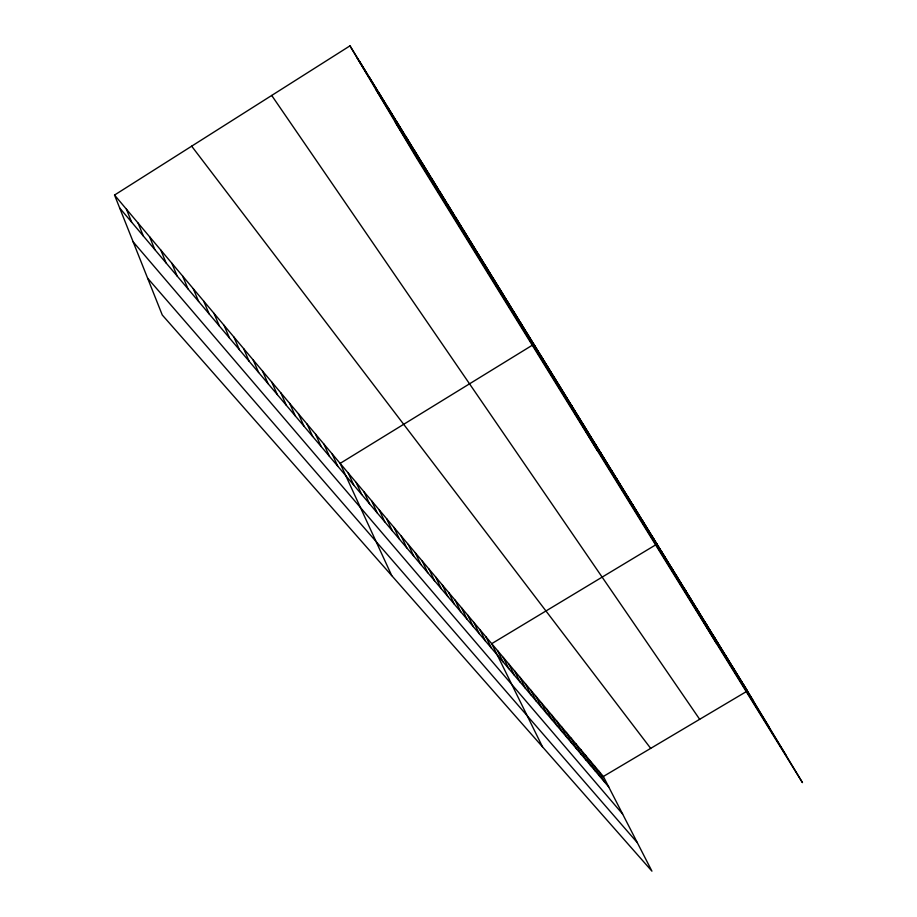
<?xml version="1.0" encoding="UTF-8"?>
<svg xmlns="http://www.w3.org/2000/svg" width="917" height="917" viewBox="0 0 917 917"><rect width="100%" height="100%" fill="white"/><g stroke="black" fill="none" stroke-linecap="round" stroke-linejoin="round"><path stroke-width="1.38" d="M114.533 195.057L349.973 45.85L747.424 690.959L603.352 776.47L114.533 195.057L162.263 315.001L651.93 871.15L603.352 776.47M656.939 544.102L491.695 643.677L542.532 746.897M147.626 278.195L637.315 842.677M133.148 241.847L622.632 814.055M119.68 207.999L608.728 786.946M191.664 146.17L650.692 748.375M271.707 95.448L699.671 719.306M357.034 57.748L753.51 701.104M375.534 88.903L769.271 727.353M395.399 122.362L785.915 755.058M743.836 685.137L802.467 782.637L415.527 156.245L349.973 45.85M732.798 667.232L746.323 689.446M725.209 654.921L735.216 671.427M713.472 635.859L727.582 659.025M705.391 622.746L715.753 639.825M697.103 609.289L707.603 626.62M688.587 595.477L699.247 613.049M684.254 588.427L690.661 599.122M675.393 574.053L686.283 592.015M670.877 566.717L677.342 577.515M661.65 551.747L672.791 570.11M652.17 536.353L716.337 643.218M642.416 520.524L653.901 539.471M632.386 504.247L644.043 523.481M627.262 495.925L633.911 507.032M616.786 478.926L628.73 498.619M611.433 470.226L618.138 481.436M600.475 452.459L612.716 472.645M594.881 443.37L601.644 454.672M583.418 424.777L595.97 445.467M577.561 415.252L584.37 426.646M571.6 405.589L578.432 417.017M559.416 385.805L572.403 407.228M553.169 375.672L560.058 387.192M546.83 365.379L553.73 376.921M540.388 354.925L547.3 366.491M597.322 450.545L533.832 344.288L340.138 463.394L391.742 575.624M527.275 333.639L534.21 345.25M520.604 322.807L527.562 334.453M513.818 311.803L520.787 323.472M506.929 300.616L513.91 312.307M499.914 289.233L506.918 300.959M492.784 277.668L499.799 289.405M485.54 265.896L492.555 277.656M478.158 253.929L485.185 265.712M470.662 241.744L477.7 253.55M463.028 229.353L470.066 241.171M455.256 216.744L462.306 228.574M447.336 203.895L454.396 215.747M439.289 190.828L446.35 202.691M431.093 177.52L438.166 189.395M422.737 163.96L429.809 175.846M414.232 150.159L421.316 162.057M405.566 136.094L412.65 147.992M396.74 121.766L403.824 133.676M387.742 107.163L394.826 119.072M378.572 92.273L385.656 104.183M369.219 77.097L376.302 89.006M359.693 61.634L366.766 73.532M598.916 771.197L604.303 781.72M594.434 765.867L599.833 776.412M589.883 760.457L595.293 771.048M585.287 754.989L590.708 765.626M580.633 749.453L586.066 760.124M575.922 743.847L581.367 754.565M571.153 738.174L576.61 748.925M566.328 732.431L571.784 743.217M561.433 726.608L566.901 737.44M556.481 720.716L561.961 731.583M551.461 714.756L556.951 725.656M546.372 708.703L551.885 719.65M541.225 702.582L546.738 713.575M536.009 696.381L541.534 707.408M530.725 690.088L536.262 701.161M525.372 683.727L530.92 694.834M519.95 677.273L525.498 688.426M514.448 670.728L520.008 681.927M508.878 664.103L514.448 675.336M503.227 657.386L508.809 668.665M497.507 650.577L503.089 661.891M485.815 636.673L491.409 648.067M479.843 629.578L485.448 641.017M473.791 622.379L479.408 633.853M467.659 615.078L473.275 626.598M461.434 607.673L467.051 619.239M455.119 600.165L460.747 611.765M448.711 592.542L454.351 604.188M442.212 584.817L447.851 596.497M435.621 576.965L441.26 588.691M428.927 569.01L434.566 580.782M422.129 560.929L427.78 572.735M415.241 552.733L420.892 564.574M408.237 544.4L413.888 556.298M401.142 535.952L406.793 547.885M393.92 527.367L399.571 539.345M386.596 518.655L392.247 530.668M379.157 509.806L384.808 521.865M371.591 500.82L377.242 512.912M363.923 491.684L369.562 503.823M356.117 482.411L361.757 494.584M348.196 472.977L353.824 485.196M332.069 453.8L337.697 466.088M323.873 444.057L329.49 456.379M315.54 434.142L321.145 446.499M307.069 424.067L312.674 436.469M298.449 413.819L304.043 426.256M289.692 403.4L295.274 415.871M280.797 392.808L286.356 405.314M271.73 382.034L277.289 394.574M262.514 371.076L268.062 383.65M253.149 359.923L258.663 372.531M243.601 348.586L249.115 361.218M233.892 337.032L239.383 349.709M224.012 325.283L229.479 337.983M213.959 313.316L219.392 326.039M203.712 301.131L209.133 313.889M193.281 288.729L198.668 301.51M182.655 276.086L188.019 288.901M171.834 263.213L177.164 276.051M160.807 250.1L166.103 262.961M149.563 236.724L154.835 249.607M138.112 223.106L143.339 236.013M126.431 209.214L131.624 222.132"/></g></svg>
